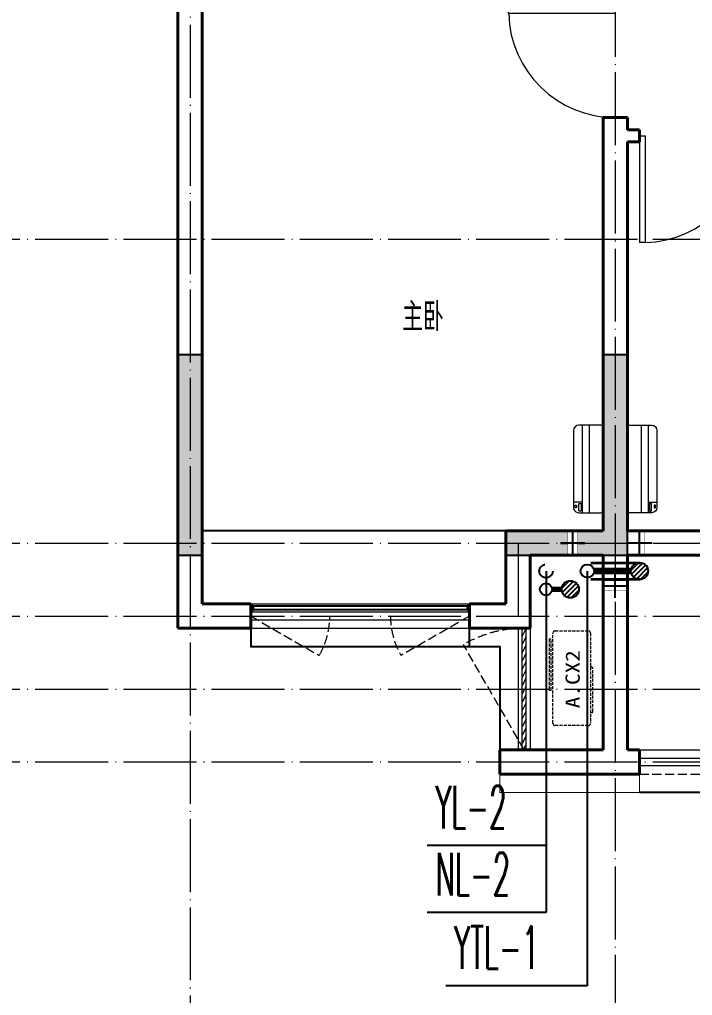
# Model space of a CAD drawing. Extents: x 27938 to 650306, y -92720 to 1524912.
# Drawn here: x 270713 to 276252, y 439611 to 447639 of the extents above; entities that cross this region are included whole.
import ezdxf

# ---------------------------------------------------------------- set-up
doc = ezdxf.new("R2010")
doc.units = 0
doc.header["$LTSCALE"] = 1000
doc.header["$MEASUREMENT"] = 0
doc.linetypes.add('DASH', pattern=[0.35, 0.25, -0.1])
doc.linetypes.add('DOTE', pattern=[2.42, 2, -0.2, 0.02, -0.2])
for name, color, linetype in [('3-栏杆1', 135, 'Continuous'), ('3.5方案汇报，与郭总、侯月琴确定户型_t8$0$2020.03.04 -1安徽标准化洋房户型(UA）_t8_t8$0$看线', 154, 'Continuous'), ('COLUMN', 9, 'Continuous'), ('DIM_凝结', 3, 'Continuous'), ('DIM_阳台', 132, 'Continuous'), ('DIM_雨水', 3, 'Continuous'), ('EQUIP_地漏', 7, 'Continuous'), ('PIPE-凝结', 150, 'N'), ('PIPE-阳台', 132, 'YT'), ('PUB_TEXT', 4, 'Continuous'), ('VALVE_不分区给水', 7, 'Continuous'), ('VPIPE-凝结', 150, 'Continuous'), ('VPIPE-阳台', 132, 'YT'), ('VPIPE-雨水', 4, 'DASH'), ('ZC', 6, 'Continuous'), ('机电标识类', 1, 'Continuous'), ('看线', 251, 'Continuous')]:
    doc.layers.add(name, color=color, linetype=linetype)
for name, color, linetype, lineweight in [('DOTE', 19, 'DOTE', 9), ('PUB_HATCH', 8, 'Continuous', 9), ('WALL', 9, 'Continuous', 40), ('WINDOW', 8, 'Continuous', 15), ('平面-栏杆', 135, 'Continuous', 15), ('平面-看线', 45, 'Continuous', 15), ('平面-空调室内机', 176, 'Continuous', 9), ('平面-空调预留孔', 173, 'Continuous', 15), ('空调', 76, 'Continuous', 13)]:
    doc.layers.add(name, color=color, linetype=linetype, lineweight=lineweight)
doc.styles.add('_TWT_SERIAL', font='simplex.shx', dxfattribs={"width": 0.6, "oblique": 10, "height": 3, "bigfont": 'aadri.shx'})
doc.styles.get("Standard").update_dxf_attribs({"font": 'gbenor.shx', "bigfont": 'gbcbig.shx'})
doc.styles.add('黑体', font='simhei.ttf')
doc.linetypes.add('N', pattern='A,3,-0.2,["N",Standard,S=0.25,R=0,X=-0.1,Y=-0.115],-0.2', length=3.4)
doc.linetypes.add('YT', pattern='A,3,-0.2,["YT",Standard,S=0.25,R=0,X=-0.1,Y=-0.115],-0.35', length=3.55)

# ---------------------------------------------------------------- blocks, each defined once
blk = doc.blocks.new('FGDGDRGSDGDG')
at = {"layer": 'DOTE', "linetype": 'DOTE', "ltscale": 0.3}
for p, q in [((490182.5, 529998.5), (490182.5, 513948.5)), ((493682.5, 522348.5), (493682.5, 513948.5)), ((488182.5, 520248.5), (546982.5, 520248.5)), ((488182.5, 517748.5), (546982.5, 517748.5)), ((492882.5, 517748.5), (492882.5, 517148.5)), ((488182.5, 517148.5), (546982.5, 517148.5)), ((488182.5, 516548.5), (546982.5, 516548.5)), ((488182.5, 515948.5), (546982.5, 515948.5))]:
    blk.add_line(p, q, dxfattribs=at)
blk = doc.blocks.new('gdfgdgdgr')
at = {"layer": 'PUB_HATCH'}
for points in [[(477177.4, 521713.9), (477377.4, 521713.9), (477377.4, 523363.9), (477177.4, 523363.9)], [(479877.4, 521913.9), (479877.4, 521713.9), (480877.4, 521713.9), (480877.4, 523363.9), (480677.4, 523363.9), (480677.4, 521913.9)]]:
    blk.add_hatch(color=256, dxfattribs=at).paths.add_polyline_path(points)
at = {"layer": 'COLUMN', "color": 8}
for p, q in [((477377.4, 523363.9), (477177.4, 523363.9)), ((477177.4, 523363.9), (477177.4, 521713.9)), ((477377.4, 521713.9), (477377.4, 523363.9)), ((480877.4, 523363.9), (480677.4, 523363.9)), ((480677.4, 523363.9), (480677.4, 521913.9)), ((480877.4, 521713.9), (480877.4, 523363.9)), ((479877.4, 521913.9), (479877.4, 521713.9)), ((480677.4, 521913.9), (479877.4, 521913.9)), ((477177.4, 521713.9), (477377.4, 521713.9)), ((479877.4, 521713.9), (480877.4, 521713.9))]:
    blk.add_line(p, q, dxfattribs=at)
blk = doc.blocks.new('ferre')
at = {"layer": '平面-空调预留孔', "color": 0, "linetype": 'DASH', "ltscale": 0.1}
for p, q in [((93392.7, 115403.5), (93392.7, 115393.5)), ((93402.7, 115383.5), (93755.6, 115383.5)), ((93765.6, 115393.5), (93765.6, 115403.5))]:
    blk.add_line(p, q, dxfattribs=at)
blk.add_lwpolyline([(94045.9, 115403.5), (93305.9, 115403.5, -0.414214), (93285.9, 115423.5), (93285.9, 115693.5, -0.414214), (93305.9, 115713.5), (94045.9, 115713.5, -0.414214), (94065.9, 115693.5), (94065.9, 115423.5, -0.414214)], format="xyb", close=True, dxfattribs=at)
blk.add_lwpolyline([(93996.7, 115742.6), (93576.8, 115742.6), (93576.8, 115727.5), (93996.7, 115727.5)], close=True, dxfattribs=at)
for centre, start, end in [((93402.7, 115393.5), 180, 270), ((93755.6, 115393.5), 270, 0)]:
    blk.add_arc(centre, 10, start, end, dxfattribs=at)
at = {"layer": '平面-空调预留孔', "color": 0, "linetype": 'DASH', "ltscale": 0.1, "style": '黑体', "width": 1.2}
blk.add_text('A.CX2', height=117.05, dxfattribs=at).set_placement((93428.3, 115492.1))
blk = doc.blocks.new('fergve')
at = {"layer": '平面-空调预留孔', "color": 8, "linetype": 'DASH', "ltscale": 0.1}
blk.add_blockref('ferre', (25670, -60415.8), dxfattribs=at)
blk = doc.blocks.new('dongkong')
at = {"color": 0}
blk.add_wipeout([(-603756, 210771), (-603756, 210570.8), (-603836, 210570.8), (-603836, 210771)], dxfattribs=at)
at = {"layer": '机电标识类', "color": 0, "linetype": 'DASH', "ltscale": 400}
for p, q in [((-603796, 210771), (-603796, 210570.8)), ((-603896, 210670.7), (-603696, 210670.7))]:
    blk.add_line(p, q, dxfattribs=at)
at = {"layer": '空调', "color": 0, "linetype": 'DASH', "const_width": 2}
blk.add_lwpolyline([(-603756, 210771), (-603756, 210570.8), (-603836, 210570.8), (-603836, 210771)], close=True, dxfattribs=at)
blk = doc.blocks.new('A$C001338C2')
at = {"color": 0}
for p, q in [((845, 304), (55, 304)), ((109, 215), (109, 304)), ((0, 249), (0, 22)), ((900, 22), (900, 249)), ((22, 0), (878, 0))]:
    blk.add_line(p, q, dxfattribs=at)
at = {"color": 0, "lineweight": 5}
for p, q in [((900, 215), (0, 215)), ((900, 143), (0, 143))]:
    blk.add_line(p, q, dxfattribs=at)
at = {"color": 0}
for points in [[(89, 226), (22, 226, -0.414214), (17, 232), (17, 243, -0.414214), (22, 249), (89, 249, -0.414214), (95, 243), (95, 232, -0.414214)], [(73, 275), (57, 275, -0.414214), (51, 281), (51, 283, -0.414214), (57, 289), (73, 289, -0.414214), (79, 283), (79, 281, -0.414214)]]:
    blk.add_lwpolyline(points, format="xyb", close=True, dxfattribs=at)
for centre, radius, start, end in [((55, 249), 55, 90, 180), ((845, 249), 55, 360, 90), ((22, 22), 22, 180, 270), ((878, 22), 22, 270, 360)]:
    blk.add_arc(centre, radius, start, end, dxfattribs=at)
blk = doc.blocks.new('$VALVE$00000533')
at = {"ltscale": 0.5, "const_width": 25}
for points in [[(-225, 75), (225, 75)], [(-225, -75), (225, -75)]]:
    blk.add_lwpolyline(points, dxfattribs=at)
blk = doc.blocks.new('A$C63B27F85')
at = {"layer": 'VALVE_不分区给水', "xscale": -0.8999999999999999, "yscale": -0.8999999999999999, "zscale": 0.8999999999999999}
blk.add_blockref('$VALVE$00000533', (3500, -10480), dxfattribs=at)
blk = doc.blocks.new('$WINLIB2D$00000001')
at = {"color": 0}
for points in [[(-0.5, 0.5), (-0.5, -0.5)], [(-0.5, 0.5), (0.5, 0.5)], [(0.5, -0.5), (0.5, 0.5)], [(0.5, 0.1667), (-0.5, 0.1667)], [(0.5, -0.1667), (-0.5, -0.1667)], [(-0.5, -0.5), (0.5, -0.5)]]:
    blk.add_lwpolyline(points, dxfattribs=at)
blk = doc.blocks.new('$DorLib2D$00000001')
for p, q in [((0.45, 0.975), (0.5, 0.975)), ((0.45, 0), (0.45, 0.975)), ((0.5, 0), (0.5, 0.975)), ((0.5, 0), (0.45, 0))]:
    blk.add_line(p, q)
at = {"lineweight": 13}
blk.add_arc((0.475, 0), 0.975, 91.46928, 180, dxfattribs=at)
blk = doc.blocks.new('$WINLIB2D$00000039')
at = {"color": 0}
for points in [[(-0.5, 0.5), (-0.5, -0.5)], [(0.5, 0.5), (-0.5, 0.5)], [(0.5, -0.5), (0.5, 0.5)], [(-0.5, 0.1667), (0.5, 0.1667)], [(-0.3839, -0.1667), (-0.448, 0.1667)], [(-0.3159, -0.1667), (-0.38, 0.1667)], [(-0.2479, -0.1667), (-0.312, 0.1667)], [(-0.1799, -0.1667), (-0.244, 0.1667)], [(-0.1119, -0.1667), (-0.176, 0.1667)], [(-0.0439, -0.1667), (-0.108, 0.1667)], [(0.0241, -0.1667), (-0.04, 0.1667)], [(0.0921, -0.1667), (0.028, 0.1667)], [(0.16, -0.1667), (0.0959, 0.1667)], [(0.228, -0.1667), (0.1639, 0.1667)], [(0.296, -0.1667), (0.2319, 0.1667)], [(0.364, -0.1667), (0.2999, 0.1667)], [(0.432, -0.1667), (0.3679, 0.1667)], [(0.5, -0.1667), (0.4359, 0.1667)], [(-0.4519, -0.1667), (-0.5, 0.0836)], [(-0.5, -0.1667), (0.5, -0.1667)], [(0.5, -0.5), (-0.5, -0.5)]]:
    blk.add_lwpolyline(points, dxfattribs=at)
blk = doc.blocks.new('$TwtSys$00000141')
for p, q in [((-141, 12), (-15, 138)), ((-141, 12), (-15, 138)), ((-131, -53), (53, 131)), ((-131, -53), (53, 131)), ((-100, -100), (100, 100)), ((-100, -100), (100, 100)), ((-49, -131), (131, 49)), ((-49, -131), (131, 49)), ((17, -138), (138, -17)), ((17, -138), (138, -17))]:
    blk.add_line(p, q)
blk.add_circle((0, 0), 141)
blk.add_circle((0, 0), 141)

msp = doc.modelspace()

# ---------------------------------------------------------------- linework, layer by layer
at = {"color": 8, "const_width": 8}
msp.add_lwpolyline([(274666.6, 441432.1), (274666.6, 441282.1), (275816.6, 441282.1), (275816.6, 441432.1)], dxfattribs=at)
at = {"layer": '3-栏杆1', "color": 8}
for p, q in [((272636.8, 442814.3), (272616.6, 442832.1)), ((272616.6, 442832.1), (272636.8, 442814.3)), ((274396.3, 442814.2), (272636.8, 442814.3)), ((272636.8, 442814.3), (272636.8, 442785)), ((274396.3, 442814.3), (274416.6, 442832.1)), ((274416.6, 442832.1), (274396.3, 442814.3)), ((274396.3, 442814.3), (274396.3, 442785)), ((272616.6, 442765.2), (272636.8, 442785)), ((272636.8, 442785), (274396.3, 442785)), ((274396.3, 442785), (274416.6, 442765.2)), ((274416.6, 442765.2), (274396.3, 442785))]:
    msp.add_line(p, q, dxfattribs=at)
at = {"layer": '3.5方案汇报，与郭总、侯月琴确定户型_t8$0$2020.03.04 -1安徽标准化洋房户型(UA）_t8_t8$0$看线', "color": 8, "ltscale": 10}
msp.add_line((274716.6, 443432.1), (272216.6, 443432.1), dxfattribs=at)
at = {"layer": 'DIM_凝结'}
for p, q in [((275046.6, 442952.1), (275046.6, 440294.9)), ((275046.6, 440294.9), (274069.7, 440294.9))]:
    msp.add_line(p, q, dxfattribs=at)
at = {"layer": 'DIM_阳台'}
for p, q in [((275386.6, 443102.1), (275386.6, 439690.6)), ((275386.6, 439690.6), (274222.5, 439690.6))]:
    msp.add_line(p, q, dxfattribs=at)
at = {"layer": 'DIM_雨水'}
for p, q in [((275046.6, 443102.1), (275046.6, 440844.9)), ((275046.6, 440844.9), (274068.3, 440844.9))]:
    msp.add_line(p, q, dxfattribs=at)
at = {"layer": 'PIPE-凝结', "const_width": 45}
msp.add_lwpolyline([(275096.6, 442952.1), (275176.1, 442952.1)], dxfattribs=at)
at = {"layer": 'VPIPE-凝结'}
msp.add_circle((275046.6, 442952.1), 50, dxfattribs=at)
at = {"layer": 'VPIPE-阳台'}
msp.add_circle((275386.6, 443102.1), 55, dxfattribs=at)
at = {"layer": 'VPIPE-雨水'}
msp.add_circle((275046.6, 443102.1), 55, dxfattribs=at)
at = {"layer": 'WALL', "color": 8}
for p, q in [((272016.6, 447932.1), (272016.6, 442632.1)), ((272216.6, 447832.1), (272216.6, 442832.1)), ((275716.6, 446832.1), (275516.6, 446832.1)), ((275516.6, 446832.1), (275516.6, 446632.1)), ((275716.6, 446732.1), (275716.6, 446832.1)), ((275816.6, 446732.1), (275716.6, 446732.1)), ((275816.6, 446632.1), (275816.6, 446732.1)), ((275516.6, 446632.1), (275516.6, 443432.1)), ((275716.6, 446632.1), (275816.6, 446632.1)), ((274716.6, 443432.1), (274716.6, 442832.1)), ((274916.6, 443232.1), (274916.6, 442732.1)), ((272616.6, 442832.1), (272216.6, 442832.1)), ((272616.6, 442632.1), (272616.6, 442832.1)), ((274716.6, 442832.1), (274416.6, 442832.1)), ((274416.6, 442832.1), (274416.6, 442632.1)), ((274916.6, 442632.1), (274916.6, 442732.1)), ((272016.6, 442632.1), (272616.6, 442632.1)), ((274416.6, 442632.1), (274816.6, 442632.1)), ((274816.6, 442632.1), (274916.6, 442632.1)), ((274816.6, 441632.1), (274666.6, 441632.1)), ((274666.6, 441432.1), (274666.6, 441632.1)), ((274816.6, 441632.1), (274916.6, 441632.1)), ((275516.6, 441632.1), (274916.6, 441632.1)), ((275816.6, 441632.1), (275716.6, 441632.1)), ((275816.6, 441432.1), (275816.6, 441632.1)), ((274816.6, 441432.1), (274666.6, 441432.1)), ((275616.6, 441432.1), (274816.6, 441432.1)), ((275816.6, 441432.1), (275616.6, 441432.1))]:
    msp.add_line(p, q, dxfattribs=at)
at = {"layer": 'WINDOW', "color": 8, "linetype": 'DASH', "ltscale": 0.3}
for points in [[(272616.6, 442732.1), (273179.7, 442407.5, 0.131485), (273266.6, 442732.1)], [(274416.6, 442732.1), (273853.4, 442407.5, -0.131485), (273766.6, 442732.1)], [(274866.6, 441632.1), (274366.6, 442498.1, -0.131652), (274866.6, 442632.1)]]:
    msp.add_lwpolyline(points, format="xyb", dxfattribs=at)
at = {"layer": '平面-栏杆', "color": 8}
for p, q in [((275816.6, 441562.1), (281716.6, 441562.1)), ((275816.6, 441502.1), (281716.6, 441502.1))]:
    msp.add_line(p, q, dxfattribs=at)
at = {"layer": '平面-看线', "color": 8}
msp.add_line((275816.6, 441632.1), (281716.6, 441632.1), dxfattribs=at)
at = {"layer": '平面-看线', "color": 8, "linetype": 'DASH', "ltscale": 0.3}
msp.add_line((275816.6, 441432.1), (281716.6, 441432.1), dxfattribs=at)
at = {"layer": '看线', "color": 8, "ltscale": 0.5}
for points in [[(272616.6, 442632.1), (272616.6, 442482.1), (274666.6, 442482.1), (274666.6, 441632.1)], [(272616.6, 442632.1), (272616.6, 442482.1), (274416.6, 442482.1), (274416.6, 442632.1)], [(281716.6, 441282.1), (275816.6, 441282.1)]]:
    msp.add_lwpolyline(points, dxfattribs=at)

# ---------------------------------------------------------------- block references
msp.add_blockref('FGDGDRGSDGDG', (-218065.9, -74416.4))
at = {"color": 8}
msp.add_blockref('gdfgdgdgr', (-205160.8, -78481.8), dxfattribs=at)
at = {"layer": 'EQUIP_地漏', "xscale": 0.5, "yscale": 0.5, "zscale": 0.5, "rotation": 180}
msp.add_blockref('$TwtSys$00000141', (275246.6, 442952.1), dxfattribs=at)
at = {"layer": 'WINDOW'}
for name, p, xscale, yscale, zscale, rotation in [('$DorLib2D$00000001', (275616.6, 447282.1), -900, -900, -900, 270), ('$DorLib2D$00000001', (276266.6, 446682.1), -900, -900, -900, 1.247525101050602e-08), ('$WINLIB2D$00000001', (273516.6, 442732.1), -1800, 200, -1800, 180), ('$WINLIB2D$00000039', (274866.6, 442132.1), -1000, -100, -1000, 270)]:
    msp.add_blockref(name, p, dxfattribs=dict(at, xscale=xscale, yscale=yscale, zscale=zscale, rotation=rotation))
at = {"layer": '平面-空调预留孔', "color": 8, "yscale": 0.800000000046565, "zscale": 0.800000000046565}
for p, xscale, rotation in [((275516.5, 443582.1), 0.800000000046565, 90.00000023343017), ((275716.7, 443582.1), -0.800000000046565, 269.9999997665698)]:
    msp.add_blockref('A$C001338C2', p, dxfattribs=dict(at, xscale=xscale, rotation=rotation))
at = {"layer": '平面-空调预留孔', "color": 8, "rotation": 90}
msp.add_blockref('fergve', (330400.7, 322875.3), dxfattribs=at)

# ---------------------------------------------------------------- texts
at = {"layer": 'DIM_凝结', "color": 7, "style": '_TWT_SERIAL', "width": 0.48}
msp.add_text('NL-2', height=350, dxfattribs=at).set_placement((274139.7, 440434.9))
at = {"layer": 'DIM_阳台', "color": 7, "style": '_TWT_SERIAL', "width": 0.48}
msp.add_text('YTL-1', height=350, dxfattribs=at).set_placement((274292.5, 439830.6))
at = {"layer": 'DIM_雨水', "color": 7, "style": '_TWT_SERIAL', "width": 0.48}
msp.add_text('YL-2', height=350, dxfattribs=at).set_placement((274138.3, 440984.9))
at = {"layer": 'PUB_TEXT', "color": 8}
msp.add_text('主卧', height=236.31, dxfattribs=at).set_placement((273863.8, 445074.6))

# ---------------------------------------------------------------- next in the draw order: block references
at = {"layer": '平面-空调室内机', "color": 8, "ltscale": 0.3, "xscale": -1, "rotation": 180}
msp.add_blockref('dongkong', (879062.5, 654002.9), dxfattribs=at)
at = {"layer": '平面-空调室内机', "color": 8, "ltscale": 0.3}
for p, rotation in [((-327979.5, 654002.9), 180), ((486287.3, 1046778.1), 89.99999999999999)]:
    msp.add_blockref('dongkong', p, dxfattribs=dict(at, rotation=rotation))

# ---------------------------------------------------------------- next in the draw order: linework, layer by layer
at = {"layer": 'PIPE-阳台', "const_width": 55}
msp.add_lwpolyline([(275441.6, 443102.1), (275746.1, 443102.1)], dxfattribs=at)
at = {"layer": 'WALL', "color": 8}
msp.add_line((275516.6, 443232.1), (275516.6, 441632.1), dxfattribs=at)

# ---------------------------------------------------------------- next in the draw order: block references
at = {"layer": 'EQUIP_地漏', "xscale": 0.5, "yscale": 0.5, "zscale": 0.5, "rotation": 180}
msp.add_blockref('$TwtSys$00000141', (275816.6, 443102.1), dxfattribs=at)
at = {"layer": 'ZC'}
msp.add_blockref('A$C63B27F85', (272116.6, 453582.1), dxfattribs=at)
at = {"layer": '平面-空调室内机', "color": 8, "ltscale": 0.3, "rotation": 180}
for p in [(-328529.6, 654002.9), (-327979.5, 654002.9)]:
    msp.add_blockref('dongkong', p, dxfattribs=at)

# ---------------------------------------------------------------- next in the draw order: linework, layer by layer
at = {"layer": 'WALL', "color": 8}
for p, q in [((275716.6, 446632.1), (275716.6, 443432.1)), ((275516.6, 443432.1), (274716.6, 443432.1)), ((276416.6, 443432.1), (275716.6, 443432.1)), ((275516.6, 443232.1), (274916.6, 443232.1)), ((275716.6, 443232.1), (275716.6, 441632.1)), ((275716.6, 443232.1), (276416.6, 443232.1))]:
    msp.add_line(p, q, dxfattribs=at)

doc.saveas('drawing.dxf')
